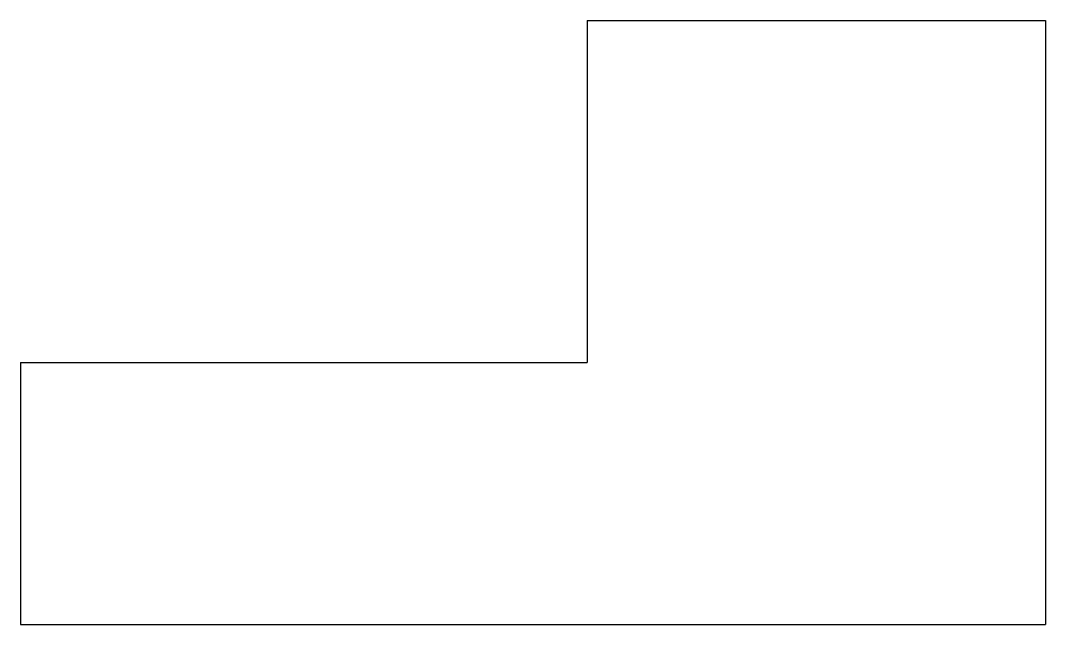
# Model space of a CAD drawing. Header units: millimetres. Extents: x -90 to 90, y -53 to 53.
import ezdxf

# ---------------------------------------------------------------- set-up
doc = ezdxf.new("R2010")
doc.units = ezdxf.units.MM

msp = doc.modelspace()

# ---------------------------------------------------------------- linework, layer by layer
at = {"color": 7, "linetype": 'Continuous', "lineweight": 25}
for p, q in [((9.5, 53), (90, 53)), ((9.5, 53), (9.5, -7)), ((90, 53), (90, -53)), ((-90, -7), (9.5, -7)), ((-90, -7), (-90, -53)), ((-90, -53), (90, -53))]:
    msp.add_line(p, q, dxfattribs=at)

doc.saveas('drawing.dxf')
